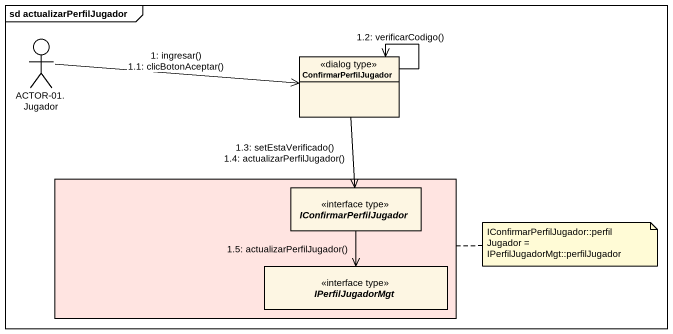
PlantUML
@startuml
mainframe sd actualizarPerfilJugador
allowmixing
hide circle
hide empty members
actor "ACTOR-01. Jugador" as ACTOR_01_Jugador
class ConfirmarPerfilJugador <<dialog type>>
rectangle " " as rectangle1 #FFE4E1 {
  interface IConfirmarPerfilJugador <<interface type>>
  interface IPerfilJugadorMgt <<interface type>>
}
ACTOR_01_Jugador -right-> ConfirmarPerfilJugador : 1: ingresar()\n1.1: clicBotonAceptar()
ConfirmarPerfilJugador --> ConfirmarPerfilJugador : 1.2: verificarCodigo()
ConfirmarPerfilJugador --> IConfirmarPerfilJugador : 1.3: setEstaVerificado()\n1.4: actualizarPerfilJugador()
IConfirmarPerfilJugador --> IPerfilJugadorMgt : 1.5: actualizarPerfilJugador()
note right of rectangle1 : IConfirmarPerfilJugador::perfilJugador = IPerfilJugadorMgt::perfilJugador
@enduml
